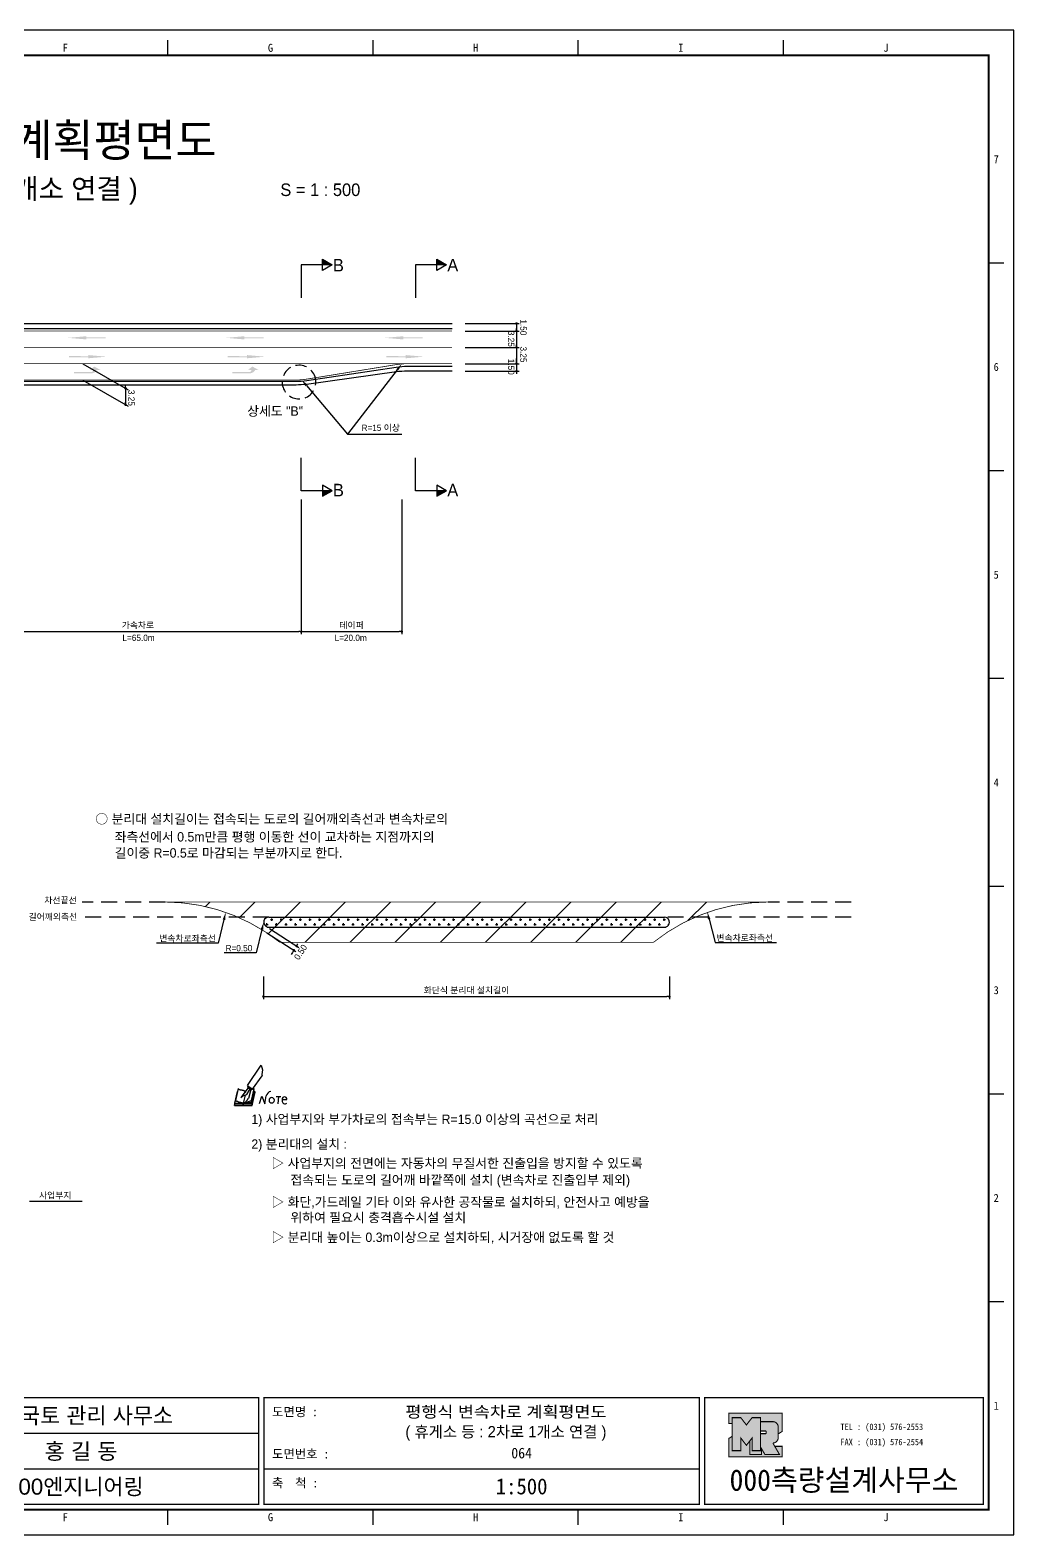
# Model space of a CAD drawing. Header units: millimetres. Extents: x 531 to 954, y 16 to 316.
# Drawn here: x 758.2 to 953.9, y 16.2 to 315.6 of the extents above; entities that cross this region are included whole.
import ezdxf
from ezdxf.enums import TextEntityAlignment as Align

# ---------------------------------------------------------------- set-up
doc = ezdxf.new("R2010")
doc.units = ezdxf.units.MM
doc.linetypes.add('HIDDEN', pattern=[9.525, 6.35, -3.175])
for name, color, linetype in [('CC-GSTR-0004', 4, 'Continuous'), ('CM-LANE-0030', 30, 'Continuous'), ('CZ-DIMT-0002', 7, 'Continuous'), ('CZ-LIN1-0007', 7, 'Continuous'), ('CZ-LIN2-0003', 3, 'Continuous'), ('CZ-LINE-0001', 7, 'Continuous'), ('CZ-TEXT-BOX0', 7, 'Continuous'), ('TITLE', 7, 'Continuous')]:
    doc.layers.add(name, color=color, linetype=linetype)
doc.styles.add('견고딕', font='arial.ttf')
doc.styles.add('돋움', font='')
doc.styles.add('돋음체', font='')
doc.styles.get('돋움').set_extended_font_data('Dotum')
doc.styles.get('돋음체').set_extended_font_data('DotumChe')

# ---------------------------------------------------------------- blocks, each defined once
blk = doc.blocks.new('note')
for p, q in [((0.85, 3.5), (3.53, 7.57)), ((3.53, 7.57), (3.8, 6.64)), ((3.8, 6.64), (3.69, 5.72)), ((1, 3.1), (0.75, 2.77)), ((0.85, 3.5), (1.8, 2.79)), ((1, 3.4), (0.85, 3.21)), ((0.85, 3.21), (1.52, 2.71)), ((1.8, 2.79), (3.74, 5.46)), ((3.69, 5.72), (3.74, 5.46)), ((-1.24, 2.36), (-1.77, 0)), ((-1.77, 0), (1.77, 0)), ((-1.77, 0), (-1.77, -0.3)), ((-1.53, 0.52), (-1.55, 0.54)), ((-1.01, 2.9), (-1.53, 0.52)), ((-1.48, 0.48), (-1.53, 0.52)), ((-1.43, 0.44), (-1.48, 0.48)), ((-1.38, 0.41), (-1.43, 0.44)), ((-1.33, 0.4), (-1.38, 0.41)), ((-1.27, 0.37), (-1.33, 0.4)), ((-1.22, 0.35), (-1.27, 0.37)), ((-1.13, 2.36), (-1.24, 2.36)), ((-1.17, 0.33), (-1.22, 0.35)), ((-1.12, 0.32), (-1.17, 0.33)), ((-1.02, 0.25), (-1.12, 0.32)), ((-0.97, 0.22), (-1.02, 0.25)), ((-1, 2.9), (-1.01, 2.9)), ((-0.98, 2.85), (-1, 2.9)), ((-0.95, 2.8), (-0.98, 2.85)), ((-0.93, 0.21), (-0.97, 0.22)), ((-0.9, 2.75), (-0.95, 2.8)), ((-0.88, 0.19), (-0.93, 0.21)), ((-0.85, 2.72), (-0.9, 2.75)), ((-0.8, 0.18), (-0.88, 0.19)), ((-0.79, 2.69), (-0.85, 2.72)), ((-0.75, 0.17), (-0.8, 0.18)), ((-0.74, 2.68), (-0.79, 2.69)), ((-0.7, 0.16), (-0.75, 0.17)), ((-0.69, 2.65), (-0.74, 2.68)), ((-0.64, 0.15), (-0.7, 0.16)), ((-0.64, 2.65), (-0.69, 2.65)), ((-0.59, 2.63), (-0.64, 2.65)), ((-0.58, 0.14), (-0.64, 0.15)), ((-0.54, 2.62), (-0.59, 2.63)), ((-0.53, 0.13), (-0.58, 0.14)), ((-0.48, 2.61), (-0.54, 2.62)), ((-0.48, 0.12), (-0.53, 0.13)), ((-0.43, 2.61), (-0.48, 2.61)), ((-0.43, 0.11), (-0.48, 0.12)), ((0.75, 2.77), (-0.46, 1.16)), ((0.37, 2.24), (-0.46, 1.16)), ((-0.46, 1.16), (-0.08, 1.47)), ((-0.38, 2.59), (-0.43, 2.61)), ((-0.38, 0.08), (-0.43, 0.11)), ((-0.33, 2.59), (-0.38, 2.59)), ((-0.29, 0.06), (-0.38, 0.08)), ((-0.27, 2.58), (-0.33, 2.59)), ((-0.23, 0.05), (-0.29, 0.06)), ((-0.22, 2.57), (-0.27, 2.58)), ((-0.16, 0.04), (-0.23, 0.05)), ((-0.17, 2.56), (-0.22, 2.57)), ((-0.12, 2.55), (-0.17, 2.56)), ((-0.11, 0.03), (-0.16, 0.04)), ((-0.07, 2.53), (-0.12, 2.55)), ((-0.04, 0.02), (-0.11, 0.03)), ((-0.08, 1.47), (0.72, 1.75)), ((-0.01, 2.51), (-0.07, 2.53)), ((-0.05, -0.3), (-0.05, 0)), ((0, 0), (-0.04, 0.02)), ((0.04, 2.5), (-0.01, 2.51)), ((0.37, 1.63), (0, 0)), ((0, 0), (1.6, 0.53)), ((0, 0), (1.65, 0.18)), ((0, 0.01), (0.06, 0.04)), ((0, -0.3), (0, 0)), ((0.09, 2.48), (0.04, 2.5)), ((0.05, -0.3), (0.05, 0)), ((0.06, 0.04), (0.11, 0.07)), ((0.14, 2.48), (0.09, 2.48)), ((0.11, 0.07), (0.16, 0.09)), ((0.2, 2.47), (0.14, 2.48)), ((0.16, 0.09), (0.21, 0.12)), ((0.26, 2.43), (0.18, 2.46)), ((0.21, 0.12), (0.27, 0.14)), ((0.34, 2.4), (0.26, 2.43)), ((0.27, 0.14), (0.36, 0.19)), ((0.45, 2.37), (0.34, 2.4)), ((0.36, 0.19), (0.41, 0.22)), ((0.41, 0.22), (0.46, 0.27)), ((0.46, 0.27), (0.51, 0.3)), ((0.51, 0.3), (0.56, 0.34)), ((0.56, 0.34), (0.6, 0.4)), ((0.6, 0.4), (0.64, 0.45)), ((0.64, 0.45), (0.67, 0.51)), ((0.67, 0.51), (0.74, 0.58)), ((0.72, 1.75), (1.16, 2.53)), ((0.74, 0.58), (0.79, 0.63)), ((0.79, 0.63), (0.83, 0.68)), ((0.83, 0.68), (0.86, 0.73)), ((0.86, 0.73), (0.89, 0.79)), ((0.89, 0.84), (0.92, 0.89)), ((0.89, 0.79), (0.89, 0.84)), ((0.92, 0.89), (0.96, 0.95)), ((0.96, 0.95), (1.01, 0.97)), ((1.47, 2.74), (1.01, 0.97)), ((1.16, 2.53), (1.37, 2.82)), ((2.13, 2.84), (1.44, 2.63)), ((1.52, 2.71), (1.66, 2.9)), ((1.6, 0.53), (2.13, 2.84)), ((1.65, 0.18), (2.19, 2.48)), ((1.77, 0), (2.3, 2.36)), ((1.77, -0.3), (2.3, 2.07)), ((1.77, -0.38), (2.3, 1.99)), ((1.77, -0.44), (2.3, 1.93)), ((1.77, 0), (1.77, -0.3)), ((2.19, 2.48), (2.04, 2.47)), ((2.3, 2.36), (2.16, 2.36)), ((2.3, 2.36), (2.3, 2.07)), ((3.21, -0.08), (3.68, 1.4)), ((3.68, 1.4), (4.26, -0.14)), ((4.26, -0.14), (4.56, 1.44)), ((6.55, 1.34), (7.46, 1.34)), ((7.01, 1.34), (6.87, -0.11)), ((7.71, 0.77), (7.71, 0.55)), ((7.71, 0.77), (8.67, 0.77)), ((-1.77, -0.3), (1.77, -0.3)), ((-1.77, -0.43), (-1.77, -0.3)), ((-1.77, -0.37), (1.77, -0.37)), ((-1.77, -0.43), (1.77, -0.43))]:
    blk.add_line(p, q)
for centre, major_axis, start_param, end_param in [((0.4, 2.31), (0.0702, 0.0702), 3.283946, 6.425539), ((5.68, 1.23), (-0.806, 0.806), -0.591174, 0.597824), ((5.66, 0.58), (-0.378, 0.378), 3.926991, 10.210176), ((8.3, 0.49), (0.422, 0.422), 2.265602, 4.634911), ((8.19, 0.77), (-0.342, 0.342), 3.926991, 7.068583)]:
    blk.add_ellipse(centre, major_axis=major_axis, ratio=1, start_param=start_param, end_param=end_param)
blk = doc.blocks.new('_Dot')
at = {"color": 0, "linetype": 'ByBlock', "lineweight": -2}
blk.add_line((-0.5, 0), (-1, 0), dxfattribs=at)
at = {"color": 0, "linetype": 'ByBlock', "const_width": 0.5}
blk.add_lwpolyline([(-0.25, 0, 1), (0.25, 0, 1)], format="xyb", close=True, dxfattribs=at)

msp = doc.modelspace()

# ---------------------------------------------------------------- hatches: boundary and pattern name
at = {"layer": 'CM-LANE-0030'}
h = msp.add_hatch(dxfattribs=at)
h.set_pattern_fill('ANSI31', color=256, scale=2, style=0)
h.set_pattern_definition([(45, (-520.801, -319.5423), (-4.490128, 4.490128), [])])
h.paths.add_polyline_path([(785.05, 142.1, -0.170323), (807.85, 134.1), (882.25, 134.1, -0.170323), (905.05, 142.1)])
at = {"layer": 'CZ-LIN1-0007'}
for points in [[(769.41, 254.66), (769.41, 254.44), (773.23, 254.45), (773.23, 254.23), (769.41, 254.23), (769.41, 254.02), (765.76, 254.34)], [(800.85, 254.66), (800.85, 254.44), (804.68, 254.45), (804.68, 254.23), (800.85, 254.23), (800.85, 254.02), (797.2, 254.34)], [(832.46, 254.66), (832.46, 254.44), (836.29, 254.45), (836.29, 254.23), (832.46, 254.23), (832.46, 254.02), (828.81, 254.34)], [(769.76, 250.91), (769.76, 250.69), (765.94, 250.7), (765.94, 250.48), (769.76, 250.48), (769.76, 250.27), (773.41, 250.59)], [(770.49, 247.28, 0.267976), (771.52, 247.97), (772.15, 247.97), (770.98, 248.62), (770.04, 247.98), (770.73, 247.97, -0.504994), (770.42, 247.55), (766.96, 247.53), (766.96, 247.26)], [(801.33, 250.91), (801.33, 250.69), (797.51, 250.7), (797.51, 250.48), (801.33, 250.48), (801.33, 250.27), (804.99, 250.59)], [(801.97, 247.28, 0.267976), (803, 247.97), (803.62, 247.97), (802.45, 248.62), (801.51, 247.98), (802.2, 247.97, -0.504994), (801.89, 247.55), (798.43, 247.53), (798.43, 247.26)], [(832.91, 250.91), (832.91, 250.69), (829.08, 250.7), (829.08, 250.48), (832.91, 250.48), (832.91, 250.27), (836.56, 250.59)]]:
    msp.add_hatch(color=256, dxfattribs=at).paths.add_polyline_path(points)
at = {"layer": 'CZ-LIN2-0003'}
h = msp.add_hatch(dxfattribs=at)
h.set_pattern_fill('CROSS', color=256, scale=0.15, style=0)
h.set_pattern_definition([(0, (-520.801, -319.5423), (0.9525, 0.9525), [0.47625, -1.42875]), (90, (-520.5629, -319.7805), (-0.9525, 0.9525), [0.47625, -1.42875])])
h.paths.add_polyline_path([(805.69, 139.1, 0.750696), (805.15, 137.26, -0.001926), (805.4, 137.1), (884.7, 137.1, -0.001926), (884.95, 137.26, 0.750696), (884.41, 139.1)])
at = {"layer": 'CZ-LINE-0001'}
for points in [[(816.39, 269.97), (816.39, 268.87), (818.29, 268.87)], [(839.15, 269.97), (839.15, 268.87), (841.05, 268.87)], [(818.29, 223.92), (816.39, 223.92), (816.39, 222.82)], [(841.05, 223.92), (839.15, 223.92), (839.15, 222.82)]]:
    msp.add_hatch(color=256, dxfattribs=at).paths.add_polyline_path(points)
at = {"layer": 'TITLE', "ltscale": 150}
h = msp.add_hatch(color=8, dxfattribs=at)
edge = h.paths.add_edge_path()
edge.add_line((907.86, 40.42), (897.2, 40.42))
edge.add_line((897.2, 40.42), (897.2, 38.34))
edge.add_line((897.2, 38.34), (897.9, 38.34))
edge.add_line((897.9, 38.34), (897.9, 39.51))
edge.add_line((897.9, 39.51), (899.6, 39.51))
edge.add_line((899.6, 39.51), (900.72, 38.06))
edge.add_line((900.72, 38.06), (901.85, 39.51))
edge.add_line((901.85, 39.51), (903.54, 39.51))
edge.add_line((903.54, 39.51), (903.54, 38.72))
edge.add_line((903.54, 38.72), (905.98, 38.72))
edge.add_arc((905.98, 37.65), 1.07, 0, 90, ccw=False)
edge.add_line((907.05, 37.65), (907.05, 36.28))
edge.add_line((907.05, 36.28), (907.86, 36.79))
edge.add_line((907.86, 36.79), (907.86, 40.42))
h.paths.add_polyline_path([(901.41, 34.89), (900.72, 34.01), (899.6, 35.47), (899.6, 32.95), (897.9, 32.95), (897.9, 35.8), (897.2, 35.36), (897.2, 31.73), (907.86, 31.73), (907.86, 33.81), (906.37, 33.81), (907.32, 32.16), (904.42, 32.16), (903.72, 33.37), (903.72, 32.16), (901.41, 32.16)])
msp.add_hatch(color=5, dxfattribs=at).paths.add_polyline_path([(903.54, 39.51), (901.85, 39.51), (900.72, 38.06), (899.6, 39.51), (897.9, 39.51), (897.9, 32.95), (899.6, 32.95), (899.6, 35.47), (900.72, 34.01), (901.85, 35.47), (901.85, 32.95), (903.54, 32.95)])
h = msp.add_hatch(color=161, dxfattribs=at)
edge = h.paths.add_edge_path()
edge.add_arc((905.98, 37.65), 1.07, 0, 90)
edge.add_line((905.98, 38.72), (903.54, 38.72))
edge.add_line((903.54, 38.72), (903.54, 36.86))
edge.add_line((903.54, 36.86), (904.54, 36.86))
edge.add_arc((904.54, 36.75), 0.113, 0, 90, ccw=False)
edge.add_line((904.65, 36.75), (904.65, 36.44))
edge.add_arc((904.54, 36.44), 0.113, 270, 360, ccw=False)
edge.add_line((904.54, 36.33), (903.54, 36.33))
edge.add_line((903.54, 36.33), (903.54, 32.95))
edge.add_line((903.54, 32.95), (901.85, 32.95))
edge.add_line((901.85, 32.95), (901.85, 35.47))
edge.add_line((901.85, 35.47), (901.41, 34.89))
edge.add_line((901.41, 34.89), (901.41, 32.16))
edge.add_line((901.41, 32.16), (903.72, 32.16))
edge.add_line((903.72, 32.16), (903.72, 33.37))
edge.add_line((903.72, 33.37), (904.42, 32.16))
edge.add_line((904.42, 32.16), (907.32, 32.16))
edge.add_line((907.32, 32.16), (905.98, 34.47))
edge.add_arc((905.98, 35.54), 1.07, 270, 360)
edge.add_line((907.05, 35.54), (907.05, 37.65))

# ---------------------------------------------------------------- linework, layer by layer
at = {"color": 0, "linetype": 'ByBlock', "lineweight": -2}
for p, q in [((854.98, 256.95), (854.98, 256.7)), ((854.98, 255.95), (854.98, 256.2)), ((854.98, 255.45), (854.98, 255.2)), ((854.98, 252.7), (854.98, 252.95)), ((854.98, 252.2), (854.98, 251.95)), ((854.98, 249.45), (854.98, 249.7)), ((854.98, 249.45), (854.98, 249.7)), ((854.98, 247.45), (854.98, 247.2)), ((854.98, 247.45), (854.98, 247.2)), ((777.2, 244.54), (777.2, 244.79)), ((777.2, 244.04), (777.2, 243.79)), ((777.19, 241.29), (777.19, 241.54)), ((810.55, 132.29), (810.41, 132.08)), ((811.36, 133.55), (811.49, 133.76)), ((758.07, 82.57), (758.32, 82.57))]:
    msp.add_line(p, q, dxfattribs=at)
at = {"color": 0, "linetype": 'ByBlock', "const_width": 0.25}
for points in [[(854.98, 257.07, 1), (854.98, 257.32, 1)], [(854.98, 255.82, 1), (854.98, 255.57, 1)], [(854.98, 255.57, 1), (854.98, 255.82, 1)], [(854.98, 252.57, 1), (854.98, 252.32, 1)], [(854.98, 252.32, 1), (854.98, 252.57, 1)], [(854.98, 249.32, 1), (854.98, 249.07, 1)], [(854.98, 249.32, 1), (854.98, 249.07, 1)], [(854.98, 247.57, 1), (854.98, 247.82, 1)], [(854.98, 247.57, 1), (854.98, 247.82, 1)], [(777.2, 244.42, 1), (777.2, 244.17, 1)], [(777.2, 244.17, 1), (777.2, 244.42, 1)], [(777.19, 241.17, 1), (777.19, 240.92, 1)], [(810.61, 132.39, 1), (810.75, 132.6, 1)], [(811.29, 133.44, 1), (811.16, 133.23, 1)]]:
    msp.add_lwpolyline(points, format="xyb", close=True, dxfattribs=at)
at = {"layer": 'CC-GSTR-0004'}
for points in [[(637.15, 257.2), (842.15, 257.2)], [(637.15, 256.2), (842.15, 256.2)]]:
    msp.add_lwpolyline(points, dxfattribs=at)
for points in [[(732.4, 230.95, -0.414214), (747.15, 245.7), (811.03, 245.7), (811.03, 245.7, 0.03724), (813.26, 245.86), (831.04, 248.53), (831.04, 248.53, -0.03724), (833.27, 248.7), (833.27, 248.7), (842.15, 248.7)], [(842.15, 247.7), (833.18, 247.7, 0.034174), (831.13, 247.56), (813.17, 245.09, -0.034174), (811.12, 244.95), (811.12, 244.95), (747.15, 244.95, 0.414214), (733.15, 230.95)]]:
    msp.add_lwpolyline(points, format="xyb", dxfattribs=at)
at = {"layer": 'CM-LANE-0030', "const_width": 0.15}
msp.add_lwpolyline([(637.15, 252.45), (842.15, 252.45)], dxfattribs=at)
msp.add_lwpolyline([(882.25, 134.1), (807.85, 134.1, 0.170323), (785.05, 142.1), (905.05, 142.1, 0.170323)], format="xyb", close=True, dxfattribs=at)
at = {"layer": 'CZ-LIN1-0007', "const_width": 0.15}
for points in [[(637.15, 255.7), (842.15, 255.7)], [(747.15, 249.2), (790.26, 249.2)]]:
    msp.add_lwpolyline(points, dxfattribs=at)
msp.add_lwpolyline([(842.15, 249.2), (833.36, 249.2), (833.36, 249.2, 0.040295), (830.96, 249), (830.96, 249), (813.35, 246.14), (813.35, 246.14, -0.040295), (810.94, 245.95), (747.15, 245.95, 0.414214), (732.15, 230.95)], format="xyb", dxfattribs=at)
at = {"layer": 'CZ-LIN1-0007', "linetype": 'HIDDEN', "const_width": 0.15}
msp.add_lwpolyline([(790.26, 249.2), (833.36, 249.2)], dxfattribs=at)
at = {"layer": 'CZ-LIN2-0003'}
for p, q in [((805.69, 139.1), (884.41, 139.1)), ((805.4, 137.1), (884.7, 137.1))]:
    msp.add_line(p, q, dxfattribs=at)
for points in [[(805.4, 137.1, 0.001926), (805.15, 137.26, 0.001926)], [(884.95, 137.26, 0.001926), (884.7, 137.1)]]:
    msp.add_lwpolyline(points, format="xyb", dxfattribs=at)
for centre, start, end in [((805.69, 138.1), 90, 237.5816), ((884.41, 138.1), 302.4184, 90)]:
    msp.add_arc(centre, 1, start, end, dxfattribs=at)
at = {"layer": 'CZ-LINE-0001'}
for p, q in [((816.39, 267.77), (816.39, 269.97)), ((816.39, 269.97), (818.29, 268.87)), ((839.15, 267.77), (839.15, 269.97)), ((839.15, 269.97), (841.05, 268.87)), ((818.29, 268.87), (812.15, 268.87)), ((812.15, 268.87), (812.15, 262.33)), ((818.29, 268.87), (816.39, 267.77)), ((841.05, 268.87), (834.9, 268.87)), ((834.9, 268.87), (834.9, 262.33)), ((841.05, 268.87), (839.15, 267.77)), ((844.75, 257.2), (855.48, 257.2)), ((844.75, 255.7), (855.48, 255.7)), ((844.75, 255.7), (855.48, 255.7)), ((854.98, 256.7), (854.98, 247.7)), ((844.75, 252.45), (855.48, 252.45)), ((768.7, 249.2), (777.7, 244)), ((844.75, 249.2), (855.48, 249.2)), ((854.98, 249.7), (854.98, 250.2)), ((768.69, 245.95), (777.69, 240.75)), ((844.75, 247.7), (855.48, 247.7)), ((844.75, 247.7), (855.48, 247.7)), ((777.2, 243.79), (777.2, 240.79)), ((821.37, 235.18), (832.15, 235.18)), ((812.15, 223.92), (812.15, 230.46)), ((834.9, 223.92), (834.9, 230.46)), ((818.29, 223.92), (816.39, 225.02)), ((816.39, 225.02), (816.39, 222.82)), ((841.05, 223.92), (839.15, 225.02)), ((839.15, 225.02), (839.15, 222.82)), ((818.29, 223.92), (812.15, 223.92)), ((812.15, 222.17), (812.15, 195.4)), ((812.15, 222.17), (812.15, 195.4)), ((816.39, 222.82), (818.29, 223.92)), ((832.15, 222.17), (832.15, 195.4)), ((841.05, 223.92), (834.9, 223.92)), ((839.15, 222.82), (841.05, 223.92)), ((747.65, 195.9), (811.65, 195.9)), ((812.65, 195.9), (831.65, 195.9)), ((805.27, 135.99), (811.1, 132.23)), ((805.82, 136.83), (811.64, 133.07)), ((810.41, 132.08), (810.14, 131.66)), ((804.62, 127.31), (804.62, 122.78)), ((885.41, 127.31), (885.41, 122.78)), ((805.12, 123.28), (884.91, 123.28)), ((758.32, 82.57), (768.54, 82.57))]:
    msp.add_line(p, q, dxfattribs=at)
at = {"layer": 'CZ-LINE-0001', "linetype": 'HIDDEN', "ltscale": 0.35}
msp.add_line((815.03, 245.93), (815.03, 245.93), dxfattribs=at)
at = {"layer": 'CZ-LINE-0001', "linetype": 'HIDDEN', "ltscale": 0.5}
for p, q in [((785.05, 142.1), (768.53, 142.1)), ((921.57, 142.1), (905.05, 142.1)), ((805.69, 139.1), (768.53, 139.1)), ((921.57, 139.1), (884.41, 139.1))]:
    msp.add_line(p, q, dxfattribs=at)
at = {"layer": 'CZ-LINE-0001'}
for points in [[(831.24, 247.96), (821.37, 235.18)], [(813.18, 244.86), (821.37, 235.18)], [(796.77, 138.59), (795.59, 133.92), (783.36, 133.92)], [(804.32, 136.65), (803.15, 131.98), (796.81, 131.98)]]:
    msp.add_lwpolyline(points, dxfattribs=at)
at = {"layer": 'CZ-LINE-0001', "extrusion": (0, 0, -1)}
msp.add_lwpolyline([(-893.31, 138.69), (-894.48, 134.03), (-906.71, 134.03)], dxfattribs=at)
at = {"layer": 'CZ-LINE-0001', "linetype": 'HIDDEN', "ltscale": 0.35}
msp.add_arc((811.71, 245.54), 3.35, 6.7667, 6.749, dxfattribs=at)
at = {"layer": 'CZ-LINE-0001'}
for points in [[(831.04, 248.11), (832.15, 249.15), (831.44, 247.81)], [(812.99, 244.7), (812.21, 246), (813.37, 245.02)], [(796.52, 138.65), (797.13, 140.05), (797.01, 138.53)], [(804.08, 136.71), (804.69, 138.1), (804.57, 136.59)]]:
    msp.add_solid(points, dxfattribs=at)
at = {"layer": 'CZ-LINE-0001', "extrusion": (0, 0, -1)}
msp.add_solid([(-893.55, 138.75), (-892.94, 140.15), (-893.06, 138.63)], dxfattribs=at)
at = {"layer": 'TITLE', "color": 7, "linetype": 'Continuous'}
for p, q in [((785.61, 310.52), (785.61, 313.55)), ((826.44, 310.52), (826.44, 313.55)), ((867.26, 310.52), (867.26, 313.55)), ((908.09, 310.52), (908.09, 313.55)), ((951.94, 269.2), (948.91, 269.2)), ((951.94, 227.87), (948.91, 227.87)), ((951.94, 186.54), (948.91, 186.54)), ((951.94, 145.21), (948.91, 145.21)), ((951.94, 103.88), (948.91, 103.88)), ((951.94, 62.55), (948.91, 62.55)), ((785.61, 18.2), (785.61, 21.22)), ((826.44, 18.2), (826.44, 21.22)), ((867.26, 18.2), (867.26, 21.22)), ((908.09, 18.2), (908.09, 21.22))]:
    msp.add_line(p, q, dxfattribs=at)
at = {"layer": 'TITLE', "ltscale": 150}
for p, q in [((717.07, 36.43), (803.68, 36.43)), ((717.07, 29.36), (803.68, 29.36)), ((804.74, 29.36), (891.35, 29.36))]:
    msp.add_line(p, q, dxfattribs=at)
at = {"layer": 'TITLE'}
msp.add_line((949.02, 21.22), (540.16, 21.22), dxfattribs=at)
msp.add_lwpolyline([(530.59, 16.19), (953.95, 16.19), (953.95, 315.56), (530.59, 315.56)], close=True, dxfattribs=at)
at = {"layer": 'TITLE', "linetype": 'Continuous', "const_width": 0.403}
msp.add_lwpolyline([(540.67, 21.22), (540.67, 310.52), (948.91, 310.52), (948.91, 21.22)], close=True, dxfattribs=at)
at = {"layer": 'TITLE', "ltscale": 150}
for points, const_width in [([(803.68, 22.28), (717.07, 22.28), (717.07, 43.5), (803.68, 43.5)], 0.265), ([(804.74, 43.5), (891.35, 43.5), (891.35, 22.28), (804.74, 22.28)], 0.265), ([(947.85, 43.5), (947.85, 22.28), (892.41, 22.28), (892.41, 43.5), (947.85, 43.5)], 0.265), ([(903.54, 39.51), (901.85, 39.51), (900.72, 38.06), (899.6, 39.51), (897.9, 39.51), (897.9, 32.95), (899.6, 32.95), (899.6, 35.47), (900.72, 34.01), (901.85, 35.47), (901.85, 32.95), (903.54, 32.95)], 0.212), ([(901.41, 34.89), (900.72, 34.01), (899.6, 35.47), (899.6, 32.95), (897.9, 32.95), (897.9, 35.8), (897.2, 35.36), (897.2, 31.73), (907.86, 31.73), (907.86, 33.81), (906.37, 33.81), (907.32, 32.16), (904.42, 32.16), (903.72, 33.37), (903.72, 32.16), (901.41, 32.16)], 0.212)]:
    msp.add_lwpolyline(points, close=True, dxfattribs=dict(at, const_width=const_width))
at = {"layer": 'TITLE', "ltscale": 150, "const_width": 0.212}
for points in [[(907.86, 40.42), (897.2, 40.42), (897.2, 38.34), (897.9, 38.34), (897.9, 39.51), (899.6, 39.51), (900.72, 38.06), (901.85, 39.51), (903.54, 39.51), (903.54, 38.72), (905.98, 38.72, -0.414214), (907.05, 37.65), (907.05, 36.28), (907.86, 36.79)], [(907.05, 37.65, 0.414214), (905.98, 38.72), (903.54, 38.72), (903.54, 36.86), (904.54, 36.86, -0.414214), (904.65, 36.75), (904.65, 36.44, -0.414214), (904.54, 36.33), (903.54, 36.33), (903.54, 32.95), (901.85, 32.95), (901.85, 35.47), (901.41, 34.89), (901.41, 32.16), (903.72, 32.16), (903.72, 33.37), (904.42, 32.16), (907.32, 32.16), (905.98, 34.47, 0.414214), (907.05, 35.54)]]:
    msp.add_lwpolyline(points, format="xyb", close=True, dxfattribs=at)

# ---------------------------------------------------------------- block references
at = {"layer": 'CZ-LINE-0001', "xscale": 0.5, "yscale": 0.5, "zscale": 0.5}
for p in [(812.15, 195.9), (832.15, 195.9), (885.41, 123.28)]:
    msp.add_blockref('_Dot', p, dxfattribs=at)
at = {"layer": 'CZ-LINE-0001', "xscale": 0.5, "yscale": 0.5, "zscale": 0.5, "rotation": 180}
for p in [(812.15, 195.9), (804.62, 123.28)]:
    msp.add_blockref('_Dot', p, dxfattribs=at)
at = {"layer": 'CZ-TEXT-BOX0'}
msp.add_blockref('note', (800.62, 102.07), dxfattribs=at)

# ---------------------------------------------------------------- texts
at = {"layer": 'CZ-DIMT-0002', "style": '돋움'}
for s, height, p in [('B', 2.5, (819.54, 268.79)), ('A', 2.5, (842.3, 268.79)), ('상세도 "B"', 1.875, (806.95, 239.77)), ('R=15 이상', 1.25, (827.96, 236.44)), ('B', 2.5, (819.54, 224.05)), ('A', 2.5, (842.3, 224.05)), ('L=65.0m', 1.25, (779.78, 194.67)), ('L=20.0m', 1.25, (821.98, 194.67)), ('차선끝선', 1.25, (764.25, 142.44))]:
    msp.add_text(s, height=height, dxfattribs=at).set_placement(p, align=Align.MIDDLE_CENTER)
for s, p in [('1.50', (855.73, 258.01)), ('3.25', (853.3, 255.73)), ('3.25', (855.73, 252.62)), ('1.50', (853.3, 250.18))]:
    msp.add_text(s, height=1.25, rotation=270, dxfattribs=at).set_placement(p)
for s, p in [('○ 분리대 설치길이는 접속되는 도로의 길어깨외측선과 변속차로의', (771.17, 158.63)), ('좌측선에서 0.5m만큼 평행 이동한 선이 교차하는 지점까지의', (775.02, 155.07)), ('길이중 R=0.5로 마감되는 부분까지로 한다.', (775.02, 151.87)), ('1) 사업부지와 부가차로의 접속부는 R=15.0 이상의 곡선으로 처리', (802.22, 98.88)), ('2) 분리대의 설치 :', (802.22, 93.94)), ('▷ 사업부지의 전면에는 자동차의 무질서한 진출입을 방지할 수 있도록', (806.2, 90.14)), ('접속되는 도로의 길어깨 바깥쪽에 설치 (변속차로 진출입부 제외)', (809.99, 86.81)), ('▷ 화단,가드레일 기타 이와 유사한 공작물로 설치하되, 안전사고 예방을', (806.2, 82.41)), ('위하여 필요시 충격흡수시설 설치', (809.99, 79.34)), ('▷ 분리대 높이는 0.3m이상으로 설치하되, 시거장애 없도록 할 것', (806.2, 75.4))]:
    msp.add_text(s, height=1.875, dxfattribs=at).set_placement(p, align=Align.MIDDLE_LEFT)
for s, p in [('길어깨외측선', (757.9, 138.53)), ('변속차로좌측선', (783.9, 134.24)), ('변속차로좌측선', (894.76, 134.34)), ('R=0.50', (797.09, 132.3)), ('사업부지', (759.98, 83.1))]:
    msp.add_text(s, height=1.25, dxfattribs=at).set_placement(p)
at = {"layer": 'CZ-DIMT-0002', "char_height": 1.25, "attachment_point": 5, "style": '돋움'}
for s, insert, rotation in [('3.25', (778.36, 242.39), 270), ('\\A1;0.50', (812.02, 132.12), 57.1401)]:
    msp.add_mtext(s, dxfattribs=dict(at, insert=insert, rotation=rotation))
at = {"layer": 'CZ-LINE-0001', "char_height": 1.25, "attachment_point": 5, "style": '돋움'}
for s, insert in [('\\A1;가속차로', (779.65, 197.1)), ('\\A1;테이퍼', (822.15, 197.09)), ('\\A1;화단식 분리대 설치길이', (845.02, 124.47))]:
    msp.add_mtext(s, dxfattribs=dict(at, insert=insert))
at = {"layer": 'TITLE', "color": 3, "linetype": 'Continuous', "style": '돋음체'}
for s, p in [('F', (765.2, 312.04)), ('G', (806.03, 312.04)), ('H', (846.85, 312.04)), ('I', (887.67, 312.04)), ('J', (928.5, 312.04)), ('7', (950.42, 289.87)), ('6', (950.42, 248.54)), ('5', (950.42, 207.21)), ('4', (950.42, 165.88)), ('3', (950.42, 124.55)), ('2', (950.42, 83.22)), ('1', (950.42, 41.89)), ('F', (765.2, 19.71)), ('G', (806.03, 19.71)), ('H', (846.85, 19.71)), ('I', (887.67, 19.71)), ('J', (928.5, 19.71))]:
    msp.add_text(s, height=1.59, dxfattribs=at).set_placement(p, align=Align.MIDDLE)
at = {"layer": 'TITLE', "style": '돋움'}
for s, height, p in [('평행식 변속차로 계획평면도', 6.5, (744, 293.65)), ('( 휴게소 등 : 2차로 1개소 연결 )', 4, (744.05, 284.02))]:
    msp.add_text(s, height=height, dxfattribs=at).set_placement(p, align=Align.MIDDLE_CENTER)
msp.add_text('S = 1 : 500', height=2.5, dxfattribs=at).set_placement((807.99, 283.8), align=Align.MIDDLE_LEFT)
at = {"layer": 'TITLE', "color": 7, "linetype": 'Continuous', "style": '견고딕'}
for s, height, p in [('00 국토 관리 사무소', 3.1832, (768.33, 39.97)), ('홍 길 동', 3.183, (768.33, 32.89)), ('00엔지니어링', 3.183, (768.33, 25.82))]:
    msp.add_text(s, height=height, dxfattribs=at).set_placement(p, align=Align.MIDDLE)
at = {"layer": 'TITLE', "style": '돋움'}
for s, width, p, p2 in [('평행식 변속차로 계획평면도', 1.010039, (832.87, 39.54), (872.87, 39.54)), ('( 휴게소 등 : 2차로 1개소 연결 )', 0.876755, (832.87, 35.59), (872.87, 35.59))]:
    msp.add_text(s, height=2.25, dxfattribs=dict(at, width=width)).set_placement(p, p2, align=Align.FIT)
at = {"layer": 'TITLE', "style": '돋음체'}
for s, p in [('도면명 :', (806.33, 39.79)), ('도면번호 :', (806.33, 31.4)), ('축  척 :', (806.33, 25.64))]:
    msp.add_text(s, height=1.804, dxfattribs=at).set_placement(p)
at = {"layer": 'TITLE', "color": 180, "style": '돋음체'}
for s, p in [('TEL : (031) 576-2553', (919.43, 37.06)), ('FAX : (031) 576-2554', (919.43, 34.04))]:
    msp.add_text(s, height=1.2733, dxfattribs=at).set_placement(p)
at = {"layer": 'TITLE', "linetype": 'Continuous', "style": '돋음체'}
for s, height, p in [('064', 2.122, (856, 32.46)), ('1:500', 3.183, (856, 25.82))]:
    msp.add_text(s, height=height, dxfattribs=at).set_placement(p, align=Align.MIDDLE)
at = {"layer": 'TITLE', "color": 180, "style": '돋음체'}
msp.add_text('000측량설계사무소', height=4.244, dxfattribs=at).set_placement((920.13, 24.97), align=Align.CENTER)

doc.saveas('drawing.dxf')
